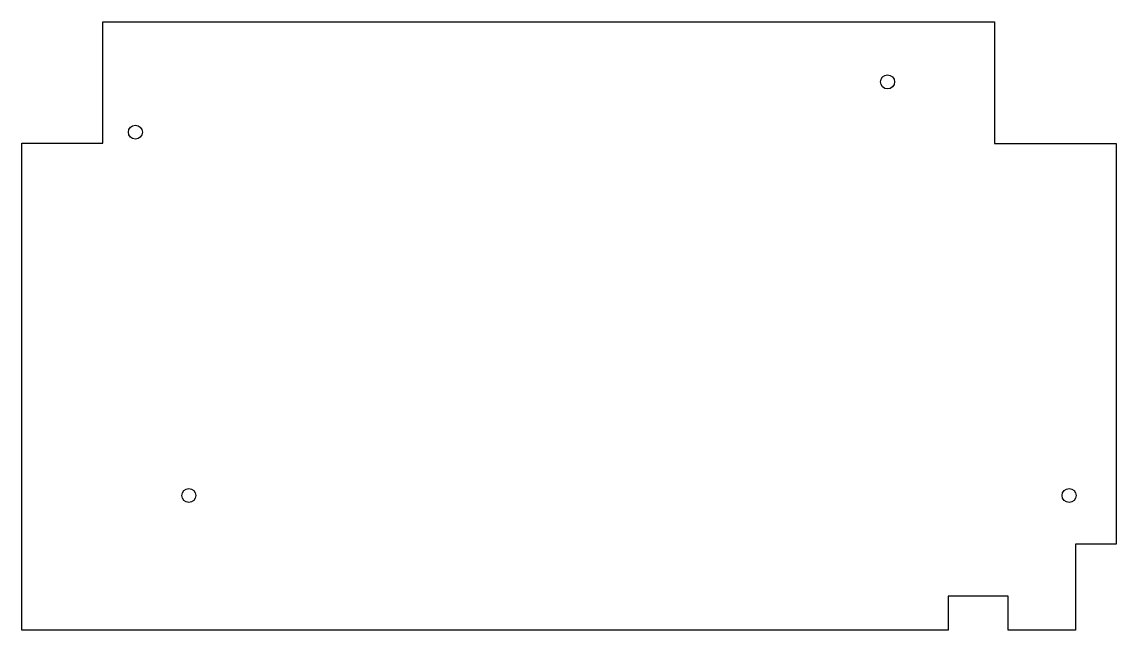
# Model space of a CAD drawing. Header units: millimetres. Extents: x -171 to 0, y -95 to 0.
import ezdxf

# ---------------------------------------------------------------- set-up
doc = ezdxf.new("R2010")
doc.units = ezdxf.units.MM
doc.layers.get('0').update_dxf_attribs({"linetype": 'CONTINUOUS'})

msp = doc.modelspace()

# ---------------------------------------------------------------- linework, layer by layer
msp.add_lwpolyline([(0, -81.79), (-6.35, -81.79), (-6.35, -95.25), (-16.89, -95.25), (-16.89, -89.92), (-26.29, -89.92), (-26.29, -95.25), (-171.45, -95.25), (-171.45, -19), (-158.75, -19), (-158.75, 0), (-19.05, 0), (-19.05, -19.05), (0, -19.05)], close=True)
for centre in [(-35.81, -9.4), (-153.67, -17.27), (-145.29, -74.17), (-7.37, -74.17)]:
    msp.add_circle(centre, 1.1)

doc.saveas('drawing.dxf')
